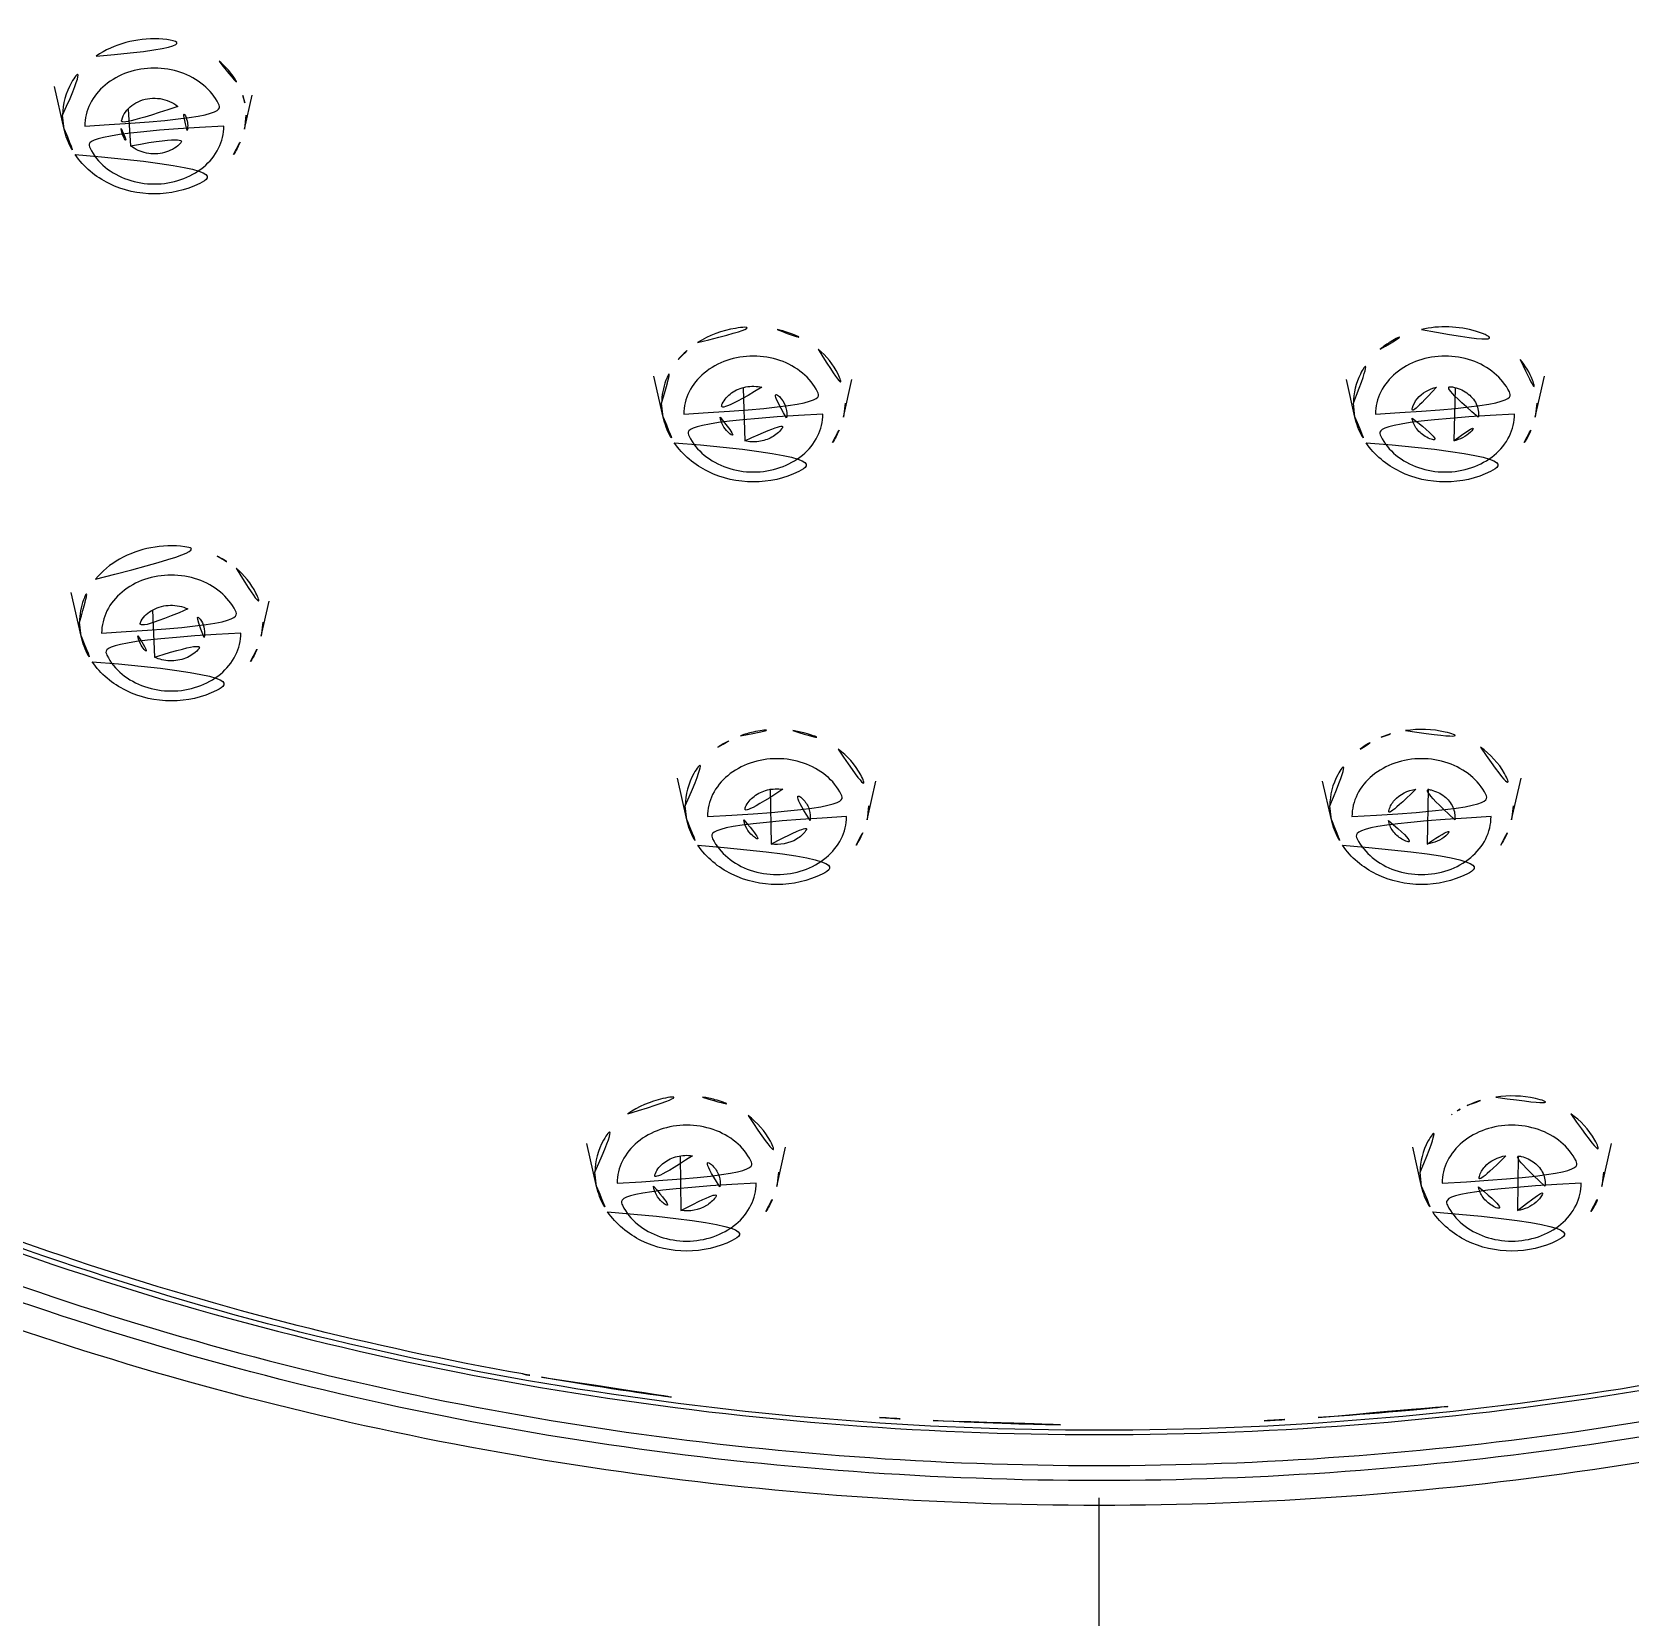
# Model space of a CAD drawing. Extents: x 16296660632 to 16296678915, y -37409619871 to -37409615350.
# Drawn here: x 16296676230.99 to 16296676252.51, y -37409617221.83 to -37409617200.48 of the extents above; entities that cross this region are included whole.
import ezdxf

# ---------------------------------------------------------------- set-up
doc = ezdxf.new("R2010")
doc.units = 0
doc.header["$LTSCALE"] = 10
doc.header["$MEASUREMENT"] = 0
doc.layers.get('0').update_dxf_attribs({"linetype": 'CONTINUOUS'})

msp = doc.modelspace()

# ---------------------------------------------------------------- linework, layer by layer
at = {"ltscale": 0.5}
for p, q in [((16296676231.421579, -37409617201.792252), (16296676231.291771, -37409617201.216583)), ((16296676233.84918, -37409617201.792252), (16296676233.952721, -37409617201.333092)), ((16296676232.282631, -37409617201.526787), (16296676232.317101, -37409617202.013329)), ((16296676231.421579, -37409617201.792252), (16296676231.400379, -37409617201.602547)), ((16296676233.87039, -37409617201.602547), (16296676233.84918, -37409617201.792252)), ((16296676239.490761, -37409617205.670723), (16296676239.366119, -37409617205.117989)), ((16296676241.91836, -37409617205.670723), (16296676242.033331, -37409617205.160873)), ((16296676248.80825, -37409617205.670723), (16296676248.69318, -37409617205.160454)), ((16296676251.235849, -37409617205.670723), (16296676251.360451, -37409617205.118179)), ((16296676240.569099, -37409617205.277138), (16296676240.58798, -37409617205.9888)), ((16296676250.15724, -37409617205.277191), (16296676250.138399, -37409617205.988853)), ((16296676239.490761, -37409617205.670723), (16296676239.469561, -37409617205.48101)), ((16296676241.939569, -37409617205.48101), (16296676241.91836, -37409617205.670723)), ((16296676248.80825, -37409617205.670723), (16296676248.787041, -37409617205.48101)), ((16296676251.25705, -37409617205.48101), (16296676251.235849, -37409617205.670723)), ((16296676231.6495, -37409617208.619873), (16296676231.516371, -37409617208.029472)), ((16296676234.077101, -37409617208.619873), (16296676234.18413, -37409617208.145271)), ((16296676231.6495, -37409617208.619873), (16296676231.6283, -37409617208.430168)), ((16296676232.61183, -37409617208.26944), (16296676232.638201, -37409617208.900513)), ((16296676234.09831, -37409617208.430168), (16296676234.077101, -37409617208.619873)), ((16296676239.8083, -37409617211.092056), (16296676239.6814, -37409617210.529343)), ((16296676242.235901, -37409617211.092056), (16296676242.35371, -37409617210.569611)), ((16296676248.490709, -37409617211.092056), (16296676248.372881, -37409617210.56955)), ((16296676250.91831, -37409617211.092056), (16296676251.045219, -37409617210.529266)), ((16296676240.932961, -37409617210.674751), (16296676240.94384, -37409617211.417229)), ((16296676249.793421, -37409617210.672073), (16296676249.782539, -37409617211.417259)), ((16296676239.8083, -37409617211.092056), (16296676239.78709, -37409617210.902359)), ((16296676242.257099, -37409617210.902359), (16296676242.235901, -37409617211.092056)), ((16296676248.490709, -37409617211.092056), (16296676248.4695, -37409617210.902359)), ((16296676250.93951, -37409617210.902359), (16296676250.91831, -37409617211.092056)), ((16296676238.59276, -37409617216.027573), (16296676238.46232, -37409617215.44912)), ((16296676241.020361, -37409617216.027573), (16296676241.139151, -37409617215.500793)), ((16296676249.70624, -37409617216.027573), (16296676249.58749, -37409617215.500931)), ((16296676252.133841, -37409617216.027573), (16296676252.264561, -37409617215.447899)), ((16296676239.71979, -37409617215.616783), (16296676239.72831, -37409617216.352737)), ((16296676251.00655, -37409617215.616768), (16296676250.99807, -37409617216.352768)), ((16296676238.59276, -37409617216.027573), (16296676238.57156, -37409617215.837868)), ((16296676241.041559, -37409617215.837868), (16296676241.020361, -37409617216.027573)), ((16296676249.70624, -37409617216.027573), (16296676249.68504, -37409617215.837868)), ((16296676252.15505, -37409617215.837868), (16296676252.133841, -37409617216.027573)), ((16296676245.3633, -37409617222.062492), (16296676245.3633, -37409617220.220657))]:
    msp.add_line(p, q, dxfattribs=at)
for centre, radius, start, end in [((16296676250.808661, -37409617216.02739), 1.191876, 125.3060857, 126.8622041), ((16296676250.836281, -37409617216.067451), 1.240529, 119.4143309, 125.277742), ((16296676250.87195, -37409617216.131149), 1.313529, 112.0581414, 119.4052348), ((16296676245.253201, -37409617175.622322), 43.608783, 259.8896673, 260.2301338), ((16296676245.341539, -37409617175.046761), 44.190985, 260.2438593, 266.1892182), ((16296676245.3993, -37409617175.164932), 44.072143, 273.7905219, 279.721716), ((16296676245.356359, -37409617174.855499), 44.382809, 266.1864922, 267.1233402), ((16296676245.36339, -37409617174.688637), 44.549814, 267.1249774, 272.8570789), ((16296676245.370319, -37409617174.85405), 44.38426, 272.8588252, 273.8012371)]:
    msp.add_arc(centre, radius, start, end, dxfattribs=at)
for points, knots in [([(16296676207.913321, -37409617188.223221), (16296676207.91573, -37409617190.263733), (16296676208.412371, -37409617194.393333), (16296676210.591999, -37409617200.304512), (16296676214.109831, -37409617205.732529), (16296676218.81838, -37409617210.468391), (16296676224.52981, -37409617214.340759), (16296676231.024981, -37409617217.210136), (16296676238.05582, -37409617218.974319), (16296676242.92119, -37409617219.370262), (16296676245.3633, -37409617219.370262)], [0, 0, 0, 0, 0.113581492, 0.229014751, 0.347806277, 0.470835636, 0.598292405, 0.729707204, 0.864063889, 1, 1, 1, 1]), ([(16296676282.66268, -37409617188.388931), (16296676282.64856, -37409617190.421059), (16296676282.132299, -37409617194.53035), (16296676279.93755, -37409617200.405708), (16296676276.42005, -37409617205.795158), (16296676271.72756, -37409617210.492897), (16296676266.04664, -37409617214.331017), (16296676259.594601, -37409617217.173477), (16296676252.613541, -37409617218.920197), (16296676245.363291, -37409617219.509422), (16296676238.113029, -37409617218.920197), (16296676231.131981, -37409617217.17347), (16296676224.679939, -37409617214.331009), (16296676218.999029, -37409617210.492889), (16296676214.306549, -37409617205.795151), (16296676210.789061, -37409617200.405701), (16296676208.594299, -37409617194.53035), (16296676208.078051, -37409617190.421059), (16296676208.063931, -37409617188.388931)], [0, 0, 0, 0, 0.056902678, 0.114722, 0.174187281, 0.23572481, 0.299427372, 0.365065973, 0.432148662, 0.500000175, 0.567851674, 0.634934326, 0.70057287, 0.764275364, 0.825812828, 0.885278051, 0.943097335, 1, 1, 1, 1]), ([(16296676237.59791, -37409617218.553917), (16296676235.559311, -37409617218.190407), (16296676231.564819, -37409617217.18116), (16296676225.928181, -37409617214.83226), (16296676220.84157, -37409617211.721863), (16296676216.45277, -37409617207.935333), (16296676212.88986, -37409617203.577103), (16296676210.260599, -37409617198.768494), (16296676208.6474, -37409617193.650589), (16296676208.28414, -37409617190.119308), (16296676208.28414, -37409617188.369621)], [0, 0, 0, 0, 0.136191565, 0.269852296, 0.400171052, 0.526672075, 0.649292752, 0.768430235, 0.884925007, 1, 1, 1, 1]), ([(16296676245.3633, -37409617219.370262), (16296676247.80542, -37409617219.370262), (16296676252.67078, -37409617218.974319), (16296676259.70162, -37409617217.210136), (16296676266.196791, -37409617214.340759), (16296676271.90823, -37409617210.468391), (16296676276.616779, -37409617205.732529), (16296676280.134609, -37409617200.304512), (16296676282.31424, -37409617194.393333), (16296676282.810869, -37409617190.263733), (16296676282.81329, -37409617188.223221)], [0, 0, 0, 0, 0.135936106, 0.27029279, 0.40170759, 0.529164362, 0.652193723, 0.770985253, 0.886418511, 1, 1, 1, 1]), ([(16296676231.8519, -37409617200.80777), (16296676232.09284, -37409617200.643143), (16296676232.69589, -37409617200.484093), (16296676233.286751, -37409617200.690788), (16296676233.508659, -37409617200.875526)], [0, 0, 0, 0, 0.502637254, 1, 1, 1, 1]), ([(16296676231.400379, -37409617201.602547), (16296676231.400379, -37409617201.450768), (16296676231.489321, -37409617201.132339), (16296676231.71793, -37409617200.899307), (16296676231.8519, -37409617200.80777)], [0, 0, 0, 0, 0.483309368, 1, 1, 1, 1]), ([(16296676233.508659, -37409617200.875526), (16296676233.58285, -37409617200.937286), (16296676233.713579, -37409617201.07708), (16296676233.800051, -37409617201.24855), (16296676233.8283, -37409617201.336441)], [0, 0, 0, 0, 0.511138501, 1, 1, 1, 1]), ([(16296676231.698139, -37409617201.748497), (16296676231.698139, -37409617201.646141), (16296676231.750681, -37409617201.432877), (16296676231.965219, -37409617201.174759), (16296676232.27533, -37409617201.006706), (16296676232.635349, -37409617200.948593), (16296676232.99538, -37409617201.006699), (16296676233.30551, -37409617201.174728), (16296676233.520069, -37409617201.432861), (16296676233.57262, -37409617201.646141), (16296676233.57262, -37409617201.748497)], [0, 0, 0, 0, 0.114312006, 0.235129985, 0.364650407, 0.499988885, 0.63532732, 0.764854047, 0.885682873, 1, 1, 1, 1]), ([(16296676232.953581, -37409617201.483589), (16296676232.886419, -37409617201.42794), (16296676232.713131, -37409617201.356613), (16296676232.444, -37409617201.384293), (16296676232.259899, -37409617201.516434), (16296676232.18956, -37409617201.664391), (16296676232.18313, -37409617201.743294), (16296676232.187099, -37409617201.781113)], [0, 0, 0, 0, 0.258106843, 0.524304235, 0.771849406, 0.887485245, 1, 1, 1, 1]), ([(16296676233.07935, -37409617201.809334), (16296676233.090759, -37409617201.751717), (16296676233.07906, -37409617201.623749), (16296676233.00131, -37409617201.523331), (16296676232.953581, -37409617201.483589)], [0, 0, 0, 0, 0.485982064, 1, 1, 1, 1]), ([(16296676233.57262, -37409617201.748497), (16296676233.57262, -37409617201.850853), (16296676233.520081, -37409617202.06411), (16296676233.30554, -37409617202.322243), (16296676232.99543, -37409617202.490273), (16296676232.63541, -37409617202.548409), (16296676232.275379, -37409617202.490288), (16296676231.96525, -37409617202.322258), (16296676231.75069, -37409617202.064133), (16296676231.698139, -37409617201.850853), (16296676231.698139, -37409617201.748497)], [0, 0, 0, 0, 0.114312006, 0.235129985, 0.364650407, 0.499988885, 0.63532732, 0.764854047, 0.885682873, 1, 1, 1, 1]), ([(16296676231.421579, -37409617201.792252), (16296676231.44207, -37409617201.883118), (16296676231.487801, -37409617202.00148), (16296676231.55299, -37409617202.107758), (16296676231.570629, -37409617202.133827)], [0, 0, 0, 0, 0.747376417, 1, 1, 1, 1]), ([(16296676232.187099, -37409617201.781113), (16296676232.19169, -37409617201.824867), (16296676232.220881, -37409617201.913528), (16296676232.281521, -37409617201.983551), (16296676232.317101, -37409617202.013329)], [0, 0, 0, 0, 0.486795696, 1, 1, 1, 1]), ([(16296676232.317101, -37409617202.013329), (16296676232.37719, -37409617202.063377), (16296676232.52969, -37409617202.131607), (16296676232.773491, -37409617202.123703), (16296676232.984909, -37409617202.014557), (16296676233.065701, -37409617201.878242), (16296676233.07935, -37409617201.809334)], [0, 0, 0, 0, 0.254753474, 0.519235148, 0.771138326, 1, 1, 1, 1]), ([(16296676233.701851, -37409617202.131271), (16296676233.71928, -37409617202.105362), (16296676233.783661, -37409617201.999786), (16296676233.828859, -37409617201.882378), (16296676233.84918, -37409617201.792252)], [0, 0, 0, 0, 0.252596276, 1, 1, 1, 1]), ([(16296676231.570629, -37409617202.133827), (16296676231.68272, -37409617202.299423), (16296676232.014601, -37409617202.573631), (16296676232.637119, -37409617202.708344), (16296676233.259251, -37409617202.572166), (16296676233.5903, -37409617202.297119), (16296676233.701851, -37409617202.131271)], [0, 0, 0, 0, 0.244705046, 0.500077808, 0.755397943, 1, 1, 1, 1]), ([(16296676239.95274, -37409617204.665321), (16296676240.10611, -37409617204.567337), (16296676240.4631, -37409617204.436348), (16296676240.84174, -37409617204.447182), (16296676241.0242, -37409617204.487877)], [0, 0, 0, 0, 0.493281198, 1, 1, 1, 1]), ([(16296676241.0242, -37409617204.487877), (16296676241.075871, -37409617204.499413), (16296676241.274031, -37409617204.555191), (16296676241.460369, -37409617204.656174), (16296676241.577841, -37409617204.75399)], [0, 0, 0, 0, 0.257222394, 1, 1, 1, 1]), ([(16296676249.148769, -37409617204.75399), (16296676249.187281, -37409617204.721916), (16296676249.353939, -37409617204.600502), (16296676249.5504, -37409617204.521797), (16296676249.7024, -37409617204.487877)], [0, 0, 0, 0, 0.243456112, 1, 1, 1, 1]), ([(16296676249.7024, -37409617204.487877), (16296676249.943979, -37409617204.433998), (16296676250.44688, -37409617204.447762), (16296676250.88365, -37409617204.712929), (16296676251.033701, -37409617204.891281)], [0, 0, 0, 0, 0.515015975, 1, 1, 1, 1]), ([(16296676239.6929, -37409617204.891281), (16296676239.71106, -37409617204.869713), (16296676239.788651, -37409617204.784698), (16296676239.87956, -37409617204.712067), (16296676239.95274, -37409617204.665321)], [0, 0, 0, 0, 0.245118793, 1, 1, 1, 1]), ([(16296676241.577841, -37409617204.75399), (16296676241.687389, -37409617204.845222), (16296676241.870649, -37409617205.065422), (16296676241.939569, -37409617205.346153), (16296676241.939569, -37409617205.48101)], [0, 0, 0, 0, 0.513887598, 1, 1, 1, 1]), ([(16296676239.469561, -37409617205.48101), (16296676239.469561, -37409617205.376213), (16296676239.50997, -37409617205.161018), (16296676239.622931, -37409617204.974457), (16296676239.6929, -37409617204.891281)], [0, 0, 0, 0, 0.49089054, 1, 1, 1, 1]), ([(16296676239.767321, -37409617205.626953), (16296676239.767321, -37409617205.524597), (16296676239.81986, -37409617205.311348), (16296676240.034401, -37409617205.053223), (16296676240.344509, -37409617204.885178), (16296676240.704531, -37409617204.827042), (16296676241.06456, -37409617204.885162), (16296676241.374689, -37409617205.053192), (16296676241.589251, -37409617205.311333), (16296676241.6418, -37409617205.524597), (16296676241.6418, -37409617205.626953)], [0, 0, 0, 0, 0.114311621, 0.235128823, 0.364648678, 0.499987779, 0.635329, 0.76485469, 0.885684356, 1, 1, 1, 1]), ([(16296676248.787041, -37409617205.48101), (16296676248.787041, -37409617205.346153), (16296676248.855961, -37409617205.065422), (16296676249.039221, -37409617204.845222), (16296676249.148769, -37409617204.75399)], [0, 0, 0, 0, 0.486112393, 1, 1, 1, 1]), ([(16296676249.08481, -37409617205.626953), (16296676249.08481, -37409617205.524597), (16296676249.13735, -37409617205.31134), (16296676249.351891, -37409617205.053223), (16296676249.661989, -37409617204.885178), (16296676250.022011, -37409617204.827042), (16296676250.38204, -37409617204.885162), (16296676250.692169, -37409617205.053192), (16296676250.90674, -37409617205.311333), (16296676250.95929, -37409617205.524597), (16296676250.95929, -37409617205.626953)], [0, 0, 0, 0, 0.114312006, 0.235129985, 0.364650407, 0.499988885, 0.63532732, 0.764854047, 0.885682873, 1, 1, 1, 1]), ([(16296676251.033701, -37409617204.891281), (16296676251.10368, -37409617204.974457), (16296676251.21664, -37409617205.161018), (16296676251.25705, -37409617205.376213), (16296676251.25705, -37409617205.48101)], [0, 0, 0, 0, 0.50910945, 1, 1, 1, 1]), ([(16296676240.82103, -37409617205.265091), (16296676240.750521, -37409617205.249512), (16296676240.603951, -37409617205.246887), (16296676240.407101, -37409617205.326729), (16296676240.271231, -37409617205.477577), (16296676240.24934, -37409617205.608948), (16296676240.257389, -37409617205.668739)], [0, 0, 0, 0, 0.270608956, 0.532534261, 0.773903549, 1, 1, 1, 1]), ([(16296676241.150209, -37409617205.678673), (16296676241.15761, -37409617205.634331), (16296676241.15259, -37409617205.539551), (16296676241.061081, -37409617205.36557), (16296676240.919121, -37409617205.286972), (16296676240.82103, -37409617205.265091)], [0, 0, 0, 0, 0.234259099, 0.476285937, 1, 1, 1, 1]), ([(16296676249.905581, -37409617205.265091), (16296676249.80728, -37409617205.287216), (16296676249.664869, -37409617205.365936), (16296676249.573629, -37409617205.540718), (16296676249.569019, -37409617205.635788), (16296676249.57666, -37409617205.680206)], [0, 0, 0, 0, 0.523684223, 0.765686385, 1, 1, 1, 1]), ([(16296676250.469179, -37409617205.668999), (16296676250.47728, -37409617205.6092), (16296676250.45549, -37409617205.477783), (16296676250.319651, -37409617205.32679), (16296676250.122749, -37409617205.246979), (16296676249.97608, -37409617205.249367), (16296676249.905581, -37409617205.265091)], [0, 0, 0, 0, 0.226086118, 0.467440716, 0.729367871, 1, 1, 1, 1]), ([(16296676241.6418, -37409617205.626953), (16296676241.6418, -37409617205.729309), (16296676241.58926, -37409617205.942574), (16296676241.37471, -37409617206.200699), (16296676241.06461, -37409617206.368736), (16296676240.704611, -37409617206.426857), (16296676240.344589, -37409617206.368759), (16296676240.034451, -37409617206.200737), (16296676239.81987, -37409617205.942596), (16296676239.767321, -37409617205.729317), (16296676239.767321, -37409617205.626953)], [0, 0, 0, 0, 0.114311701, 0.235134772, 0.364657407, 0.499981712, 0.635314509, 0.764844915, 0.885679469, 1, 1, 1, 1]), ([(16296676250.95929, -37409617205.626953), (16296676250.95929, -37409617205.729309), (16296676250.90675, -37409617205.942574), (16296676250.69219, -37409617206.200699), (16296676250.38209, -37409617206.368736), (16296676250.022091, -37409617206.426857), (16296676249.662081, -37409617206.368759), (16296676249.35194, -37409617206.200737), (16296676249.13736, -37409617205.942596), (16296676249.08481, -37409617205.729317), (16296676249.08481, -37409617205.626953)], [0, 0, 0, 0, 0.114311701, 0.235134772, 0.364657407, 0.499981712, 0.635314509, 0.764844915, 0.885679469, 1, 1, 1, 1]), ([(16296676239.490761, -37409617205.670723), (16296676239.51125, -37409617205.761574), (16296676239.55698, -37409617205.879936), (16296676239.622169, -37409617205.986214), (16296676239.639811, -37409617206.012291)], [0, 0, 0, 0, 0.747376417, 1, 1, 1, 1]), ([(16296676240.257389, -37409617205.668739), (16296676240.267559, -37409617205.744217), (16296676240.352421, -37409617205.897034), (16296676240.505529, -37409617205.970207), (16296676240.58798, -37409617205.9888)], [0, 0, 0, 0, 0.47401323, 1, 1, 1, 1]), ([(16296676240.58798, -37409617205.9888), (16296676240.649521, -37409617206.002533), (16296676240.777241, -37409617206.007858), (16296676240.955, -37409617205.951347), (16296676241.09292, -37409617205.83828), (16296676241.14134, -37409617205.731789), (16296676241.150209, -37409617205.678673)], [0, 0, 0, 0, 0.266542674, 0.527586878, 0.77234545, 1, 1, 1, 1]), ([(16296676241.77103, -37409617206.009743), (16296676241.78846, -37409617205.983833), (16296676241.852831, -37409617205.87825), (16296676241.898041, -37409617205.760834), (16296676241.91836, -37409617205.670723)], [0, 0, 0, 0, 0.252596276, 1, 1, 1, 1]), ([(16296676248.80825, -37409617205.670723), (16296676248.828739, -37409617205.761574), (16296676248.87447, -37409617205.879936), (16296676248.93965, -37409617205.986214), (16296676248.9573, -37409617206.012291)], [0, 0, 0, 0, 0.747376417, 1, 1, 1, 1]), ([(16296676249.57666, -37409617205.680206), (16296676249.58577, -37409617205.733162), (16296676249.634729, -37409617205.839172), (16296676249.81946, -37409617205.991257), (16296676250.01878, -37409617206.015251), (16296676250.138399, -37409617205.988853)], [0, 0, 0, 0, 0.229610416, 0.476464087, 1, 1, 1, 1]), ([(16296676250.138399, -37409617205.988853), (16296676250.22089, -37409617205.970467), (16296676250.373949, -37409617205.897102), (16296676250.45896, -37409617205.744476), (16296676250.469179, -37409617205.668999)], [0, 0, 0, 0, 0.525994469, 1, 1, 1, 1]), ([(16296676251.08852, -37409617206.009743), (16296676251.105949, -37409617205.983833), (16296676251.170321, -37409617205.87825), (16296676251.215521, -37409617205.760834), (16296676251.235849, -37409617205.670723)], [0, 0, 0, 0, 0.252596276, 1, 1, 1, 1]), ([(16296676239.639811, -37409617206.012291), (16296676239.7519, -37409617206.177879), (16296676240.083771, -37409617206.452103), (16296676240.706301, -37409617206.586807), (16296676241.32843, -37409617206.45063), (16296676241.659479, -37409617206.175583), (16296676241.77103, -37409617206.009743)], [0, 0, 0, 0, 0.244705046, 0.500077808, 0.755397943, 1, 1, 1, 1]), ([(16296676248.9573, -37409617206.012291), (16296676249.069389, -37409617206.177879), (16296676249.40126, -37409617206.452103), (16296676250.023781, -37409617206.586807), (16296676250.64591, -37409617206.45063), (16296676250.976959, -37409617206.175583), (16296676251.08852, -37409617206.009743)], [0, 0, 0, 0, 0.244705046, 0.500077808, 0.755397943, 1, 1, 1, 1]), ([(16296676231.84289, -37409617207.850983), (16296676231.93214, -37409617207.742043), (16296676232.163271, -37409617207.554077), (16296676232.587959, -37409617207.403923), (16296676233.04735, -37409617207.389481), (16296676233.34516, -37409617207.474564), (16296676233.48081, -37409617207.539757)], [0, 0, 0, 0, 0.237248124, 0.488702199, 0.74646771, 1, 1, 1, 1]), ([(16296676233.48081, -37409617207.539757), (16296676233.503981, -37409617207.550903), (16296676233.593969, -37409617207.597473), (16296676233.67848, -37409617207.654793), (16296676233.73658, -37409617207.703148)], [0, 0, 0, 0, 0.253813724, 1, 1, 1, 1]), ([(16296676231.92606, -37409617208.576111), (16296676231.92606, -37409617208.473763), (16296676231.9786, -37409617208.260513), (16296676232.19313, -37409617208.002388), (16296676232.503229, -37409617207.834343), (16296676232.863251, -37409617207.776199), (16296676233.223289, -37409617207.834312), (16296676233.53344, -37409617208.002357), (16296676233.747999, -37409617208.26049), (16296676233.800541, -37409617208.473763), (16296676233.800541, -37409617208.576111)], [0, 0, 0, 0, 0.114310105, 0.235124067, 0.364641692, 0.499979657, 0.635320228, 0.764859836, 0.885692229, 1, 1, 1, 1]), ([(16296676233.73658, -37409617207.703148), (16296676233.846161, -37409617207.794342), (16296676234.029369, -37409617208.014603), (16296676234.09831, -37409617208.295311), (16296676234.09831, -37409617208.430168)], [0, 0, 0, 0, 0.513876692, 1, 1, 1, 1]), ([(16296676231.6283, -37409617208.430168), (16296676231.6283, -37409617208.327507), (16296676231.667, -37409617208.11692), (16296676231.775511, -37409617207.933243), (16296676231.84289, -37409617207.850983)], [0, 0, 0, 0, 0.491215293, 1, 1, 1, 1]), ([(16296676233.088301, -37409617208.251671), (16296676233.01573, -37409617208.21698), (16296676232.85187, -37409617208.183243), (16296676232.616871, -37409617208.241096), (16296676232.441641, -37409617208.395103), (16296676232.40756, -37409617208.545174), (16296676232.41552, -37409617208.612747)], [0, 0, 0, 0, 0.265978702, 0.530781081, 0.775011868, 1, 1, 1, 1]), ([(16296676233.307819, -37409617208.634323), (16296676233.31477, -37409617208.597549), (16296676233.315201, -37409617208.520027), (16296676233.259899, -37409617208.370468), (16296676233.161501, -37409617208.286858), (16296676233.088301, -37409617208.251671)], [0, 0, 0, 0, 0.238743225, 0.481818489, 1, 1, 1, 1]), ([(16296676231.6495, -37409617208.619873), (16296676231.669991, -37409617208.710732), (16296676231.715719, -37409617208.829086), (16296676231.78091, -37409617208.935371), (16296676231.798559, -37409617208.961441)], [0, 0, 0, 0, 0.747376417, 1, 1, 1, 1]), ([(16296676233.800541, -37409617208.576111), (16296676233.800541, -37409617208.678459), (16296676233.747999, -37409617208.891724), (16296676233.53348, -37409617209.149841), (16296676233.223379, -37409617209.317886), (16296676232.863359, -37409617209.376022), (16296676232.503321, -37409617209.317917), (16296676232.193171, -37409617209.149872), (16296676231.9786, -37409617208.891731), (16296676231.92606, -37409617208.678459), (16296676231.92606, -37409617208.576111)], [0, 0, 0, 0, 0.114310105, 0.235124067, 0.364641692, 0.499979657, 0.635320228, 0.764859836, 0.885692229, 1, 1, 1, 1]), ([(16296676232.41552, -37409617208.612747), (16296676232.422541, -37409617208.672409), (16296676232.47534, -37409617208.793953), (16296676232.579531, -37409617208.872131), (16296676232.638201, -37409617208.900513)], [0, 0, 0, 0, 0.479647893, 1, 1, 1, 1]), ([(16296676232.638201, -37409617208.900513), (16296676232.70232, -37409617208.931343), (16296676232.84593, -37409617208.964882), (16296676233.05831, -37409617208.929359), (16296676233.232321, -37409617208.816223), (16296676233.29631, -37409617208.695137), (16296676233.307819, -37409617208.634323)], [0, 0, 0, 0, 0.261628037, 0.524602223, 0.772398802, 1, 1, 1, 1]), ([(16296676233.929779, -37409617208.958893), (16296676233.947201, -37409617208.932983), (16296676234.01158, -37409617208.827408), (16296676234.05678, -37409617208.709991), (16296676234.077101, -37409617208.619873)], [0, 0, 0, 0, 0.252596276, 1, 1, 1, 1]), ([(16296676231.798559, -37409617208.961441), (16296676231.910641, -37409617209.127037), (16296676232.242519, -37409617209.401253), (16296676232.86504, -37409617209.535957), (16296676233.487169, -37409617209.399788), (16296676233.81822, -37409617209.124741), (16296676233.929779, -37409617208.958893)], [0, 0, 0, 0, 0.244705046, 0.500077808, 0.755397943, 1, 1, 1, 1]), ([(16296676240.53294, -37409617209.95829), (16296676240.58828, -37409617209.938408), (16296676240.816231, -37409617209.872559), (16296676241.06028, -37409617209.863953), (16296676241.236561, -37409617209.889816)], [0, 0, 0, 0, 0.248162564, 1, 1, 1, 1]), ([(16296676241.236561, -37409617209.889816), (16296676241.29281, -37409617209.898079), (16296676241.50968, -37409617209.942886), (16296676241.716841, -37409617210.039581), (16296676241.84848, -37409617210.13829)], [0, 0, 0, 0, 0.25680866, 1, 1, 1, 1]), ([(16296676249.490049, -37409617209.889816), (16296676249.66633, -37409617209.863953), (16296676250.025009, -37409617209.875893), (16296676250.35714, -37409617210.016098), (16296676250.49835, -37409617210.114754)], [0, 0, 0, 0, 0.508430719, 1, 1, 1, 1]), ([(16296676240.228251, -37409617210.114754), (16296676240.251329, -37409617210.098633), (16296676240.347349, -37409617210.036453), (16296676240.451799, -37409617209.987427), (16296676240.53294, -37409617209.95829)], [0, 0, 0, 0, 0.246113272, 1, 1, 1, 1]), ([(16296676241.84848, -37409617210.13829), (16296676241.9709, -37409617210.230087), (16296676242.177891, -37409617210.457703), (16296676242.257099, -37409617210.758476), (16296676242.257099, -37409617210.902359)], [0, 0, 0, 0, 0.515382057, 1, 1, 1, 1]), ([(16296676248.87813, -37409617210.13829), (16296676248.899599, -37409617210.122177), (16296676248.98912, -37409617210.059708), (16296676249.08688, -37409617210.009193), (16296676249.16312, -37409617209.978256)], [0, 0, 0, 0, 0.245998135, 1, 1, 1, 1]), ([(16296676250.49835, -37409617210.114754), (16296676250.62956, -37409617210.206413), (16296676250.85294, -37409617210.438248), (16296676250.93951, -37409617210.752457), (16296676250.93951, -37409617210.902359)], [0, 0, 0, 0, 0.516378389, 1, 1, 1, 1]), ([(16296676239.78709, -37409617210.902359), (16296676239.78709, -37409617210.752457), (16296676239.873659, -37409617210.438248), (16296676240.09704, -37409617210.206413), (16296676240.228251, -37409617210.114754)], [0, 0, 0, 0, 0.483621602, 1, 1, 1, 1]), ([(16296676240.08486, -37409617211.048309), (16296676240.08486, -37409617210.945961), (16296676240.1374, -37409617210.732697), (16296676240.351931, -37409617210.474579), (16296676240.662029, -37409617210.306534), (16296676241.022039, -37409617210.248398), (16296676241.38209, -37409617210.306503), (16296676241.69223, -37409617210.474548), (16296676241.906799, -37409617210.732689), (16296676241.959339, -37409617210.945961), (16296676241.959339, -37409617211.048309)], [0, 0, 0, 0, 0.114310105, 0.235124067, 0.364641692, 0.499979657, 0.635320228, 0.764859836, 0.885692229, 1, 1, 1, 1]), ([(16296676248.4695, -37409617210.902359), (16296676248.4695, -37409617210.758476), (16296676248.548719, -37409617210.457703), (16296676248.755711, -37409617210.230087), (16296676248.87813, -37409617210.13829)], [0, 0, 0, 0, 0.484617934, 1, 1, 1, 1]), ([(16296676248.767269, -37409617211.048309), (16296676248.767269, -37409617210.945953), (16296676248.819811, -37409617210.732697), (16296676249.034349, -37409617210.474571), (16296676249.34446, -37409617210.306534), (16296676249.704479, -37409617210.248398), (16296676250.064501, -37409617210.306511), (16296676250.37464, -37409617210.474541), (16296676250.589199, -37409617210.732674), (16296676250.64175, -37409617210.945953), (16296676250.64175, -37409617211.048309)], [0, 0, 0, 0, 0.114312006, 0.235129985, 0.364650407, 0.499988885, 0.63532732, 0.764854047, 0.885682873, 1, 1, 1, 1]), ([(16296676241.100241, -37409617210.679367), (16296676241.032021, -37409617210.669487), (16296676240.893089, -37409617210.675537), (16296676240.710039, -37409617210.760201), (16296676240.58646, -37409617210.9077), (16296676240.56732, -37409617211.03231), (16296676240.57485, -37409617211.089401)], [0, 0, 0, 0, 0.271449481, 0.532368757, 0.773212174, 1, 1, 1, 1]), ([(16296676241.468, -37409617211.098587), (16296676241.475611, -37409617211.051666), (16296676241.468451, -37409617210.950867), (16296676241.363359, -37409617210.769676), (16296676241.20623, -37409617210.694931), (16296676241.100241, -37409617210.679367)], [0, 0, 0, 0, 0.2329796, 0.474927776, 1, 1, 1, 1]), ([(16296676249.626369, -37409617210.679367), (16296676249.5203, -37409617210.69516), (16296676249.36294, -37409617210.769814), (16296676249.257959, -37409617210.951408), (16296676249.25099, -37409617211.052338), (16296676249.25872, -37409617211.099297)], [0, 0, 0, 0, 0.52505119, 0.766986572, 1, 1, 1, 1]), ([(16296676250.15159, -37409617211.090584), (16296676250.159361, -37409617211.03344), (16296676250.140619, -37409617210.908562), (16296676250.017139, -37409617210.760536), (16296676249.833879, -37409617210.675659), (16296676249.694679, -37409617210.669342), (16296676249.626369, -37409617210.679367)], [0, 0, 0, 0, 0.226778247, 0.467574526, 0.728496976, 1, 1, 1, 1]), ([(16296676239.8083, -37409617211.092056), (16296676239.828791, -37409617211.18293), (16296676239.874519, -37409617211.301292), (16296676239.939699, -37409617211.40757), (16296676239.95735, -37409617211.43364)], [0, 0, 0, 0, 0.747376417, 1, 1, 1, 1]), ([(16296676241.959339, -37409617211.048309), (16296676241.959339, -37409617211.150658), (16296676241.906799, -37409617211.363907), (16296676241.69227, -37409617211.622032), (16296676241.38217, -37409617211.790077), (16296676241.02215, -37409617211.848221), (16296676240.662109, -37409617211.790108), (16296676240.351971, -37409617211.622063), (16296676240.1374, -37409617211.36393), (16296676240.08486, -37409617211.150658), (16296676240.08486, -37409617211.048309)], [0, 0, 0, 0, 0.114310105, 0.235124067, 0.364641692, 0.499979657, 0.635320228, 0.764859836, 0.885692229, 1, 1, 1, 1]), ([(16296676240.57485, -37409617211.089401), (16296676240.585569, -37409617211.170601), (16296676240.68261, -37409617211.334717), (16296676240.85339, -37409617211.403748), (16296676240.94384, -37409617211.417229)], [0, 0, 0, 0, 0.47245232, 1, 1, 1, 1]), ([(16296676240.94384, -37409617211.417229), (16296676241.059259, -37409617211.434196), (16296676241.24589, -37409617211.40139), (16296676241.41572, -37409617211.250381), (16296676241.45981, -37409617211.149071), (16296676241.468, -37409617211.098587)], [0, 0, 0, 0, 0.52422291, 0.77018349, 1, 1, 1, 1]), ([(16296676242.08857, -37409617211.431084), (16296676242.106001, -37409617211.405167), (16296676242.17037, -37409617211.299606), (16296676242.21558, -37409617211.18219), (16296676242.235901, -37409617211.092056)], [0, 0, 0, 0, 0.252596276, 1, 1, 1, 1]), ([(16296676248.490709, -37409617211.092056), (16296676248.5112, -37409617211.18293), (16296676248.556931, -37409617211.301292), (16296676248.62211, -37409617211.40757), (16296676248.639759, -37409617211.43364)], [0, 0, 0, 0, 0.747376417, 1, 1, 1, 1]), ([(16296676250.64175, -37409617211.048309), (16296676250.64175, -37409617211.150658), (16296676250.589211, -37409617211.363907), (16296676250.37468, -37409617211.622032), (16296676250.064581, -37409617211.790077), (16296676249.704559, -37409617211.848221), (16296676249.344521, -37409617211.790108), (16296676249.03438, -37409617211.622063), (16296676248.819811, -37409617211.36393), (16296676248.767269, -37409617211.150658), (16296676248.767269, -37409617211.048309)], [0, 0, 0, 0, 0.114310105, 0.235124067, 0.364641692, 0.499979657, 0.635320228, 0.764859836, 0.885692229, 1, 1, 1, 1]), ([(16296676249.25872, -37409617211.099297), (16296676249.267019, -37409617211.149689), (16296676249.31122, -37409617211.250763), (16296676249.480949, -37409617211.401451), (16296676249.66724, -37409617211.433922), (16296676249.782539, -37409617211.417259)], [0, 0, 0, 0, 0.229819509, 0.475788674, 1, 1, 1, 1]), ([(16296676249.782539, -37409617211.417259), (16296676249.87286, -37409617211.404022), (16296676250.043289, -37409617211.334999), (16296676250.140591, -37409617211.171608), (16296676250.15159, -37409617211.090584)], [0, 0, 0, 0, 0.527494473, 1, 1, 1, 1]), ([(16296676250.770981, -37409617211.431084), (16296676250.78841, -37409617211.405167), (16296676250.852779, -37409617211.299606), (16296676250.897989, -37409617211.18219), (16296676250.91831, -37409617211.092056)], [0, 0, 0, 0, 0.252596276, 1, 1, 1, 1]), ([(16296676239.95735, -37409617211.43364), (16296676240.069441, -37409617211.599228), (16296676240.40131, -37409617211.873444), (16296676241.02383, -37409617212.008163), (16296676241.645969, -37409617211.871986), (16296676241.97702, -37409617211.596931), (16296676242.08857, -37409617211.431084)], [0, 0, 0, 0, 0.244705046, 0.500077808, 0.755397943, 1, 1, 1, 1]), ([(16296676248.639759, -37409617211.43364), (16296676248.75185, -37409617211.599228), (16296676249.083719, -37409617211.873444), (16296676249.70624, -37409617212.008163), (16296676250.328369, -37409617211.871986), (16296676250.65943, -37409617211.596931), (16296676250.770981, -37409617211.431084)], [0, 0, 0, 0, 0.244705046, 0.500077808, 0.755397943, 1, 1, 1, 1]), ([(16296676221.03546, -37409617212.389709), (16296676222.742729, -37409617213.587509), (16296676226.41214, -37409617215.724373), (16296676232.403299, -37409617218.046288), (16296676238.784781, -37409617219.467743), (16296676245.3631, -37409617219.946037), (16296676251.941401, -37409617219.467796), (16296676258.32284, -37409617218.046417), (16296676264.313971, -37409617215.724602), (16296676267.98337, -37409617213.58783), (16296676269.69062, -37409617212.390083)], [0, 0, 0, 0, 0.121265038, 0.245620297, 0.372221668, 0.500002307, 0.627782585, 0.754382885, 0.87873658, 1, 1, 1, 1]), ([(16296676269.80949, -37409617212.57196), (16296676268.092621, -37409617213.773247), (16296676264.40377, -37409617215.916161), (16296676258.383101, -37409617218.244507), (16296676251.971769, -37409617219.669777), (16296676245.36344, -37409617220.149353), (16296676238.755131, -37409617219.66983), (16296676232.34384, -37409617218.244614), (16296676226.323219, -37409617215.916344), (16296676222.634399, -37409617213.773514), (16296676220.91754, -37409617212.572258)], [0, 0, 0, 0, 0.12127777, 0.245635722, 0.372231677, 0.500002412, 0.627772771, 0.754367614, 0.878723936, 1, 1, 1, 1]), ([(16296676270.01516, -37409617212.926804), (16296676268.274469, -37409617214.126328), (16296676264.543421, -37409617216.264183), (16296676258.4685, -37409617218.585747), (16296676252.012091, -37409617220.005692), (16296676245.3633, -37409617220.48317), (16296676238.71452, -37409617220.005692), (16296676232.25811, -37409617218.585747), (16296676226.183201, -37409617216.264191), (16296676222.45215, -37409617214.126328), (16296676220.71146, -37409617212.926811)], [0, 0, 0, 0, 0.121481895, 0.245869263, 0.372379336, 0.500000107, 0.627620859, 0.754130876, 0.878518152, 1, 1, 1, 1]), ([(16296676239.012711, -37409617215.050247), (16296676239.153931, -37409617214.951607), (16296676239.48605, -37409617214.811394), (16296676239.84474, -37409617214.799454), (16296676240.021021, -37409617214.825333)], [0, 0, 0, 0, 0.491569293, 1, 1, 1, 1]), ([(16296676240.021021, -37409617214.825333), (16296676240.077271, -37409617214.833588), (16296676240.29414, -37409617214.878387), (16296676240.501301, -37409617214.975082), (16296676240.63294, -37409617215.073792)], [0, 0, 0, 0, 0.25680866, 1, 1, 1, 1]), ([(16296676250.705589, -37409617214.825333), (16296676250.881861, -37409617214.799454), (16296676251.240549, -37409617214.811394), (16296676251.57268, -37409617214.951607), (16296676251.71389, -37409617215.050247)], [0, 0, 0, 0, 0.508430719, 1, 1, 1, 1]), ([(16296676240.63294, -37409617215.073792), (16296676240.75536, -37409617215.165588), (16296676240.962351, -37409617215.393211), (16296676241.041559, -37409617215.693977), (16296676241.041559, -37409617215.837868)], [0, 0, 0, 0, 0.515382057, 1, 1, 1, 1]), ([(16296676251.71389, -37409617215.050247), (16296676251.8451, -37409617215.141907), (16296676252.06848, -37409617215.373756), (16296676252.15505, -37409617215.687973), (16296676252.15505, -37409617215.837868)], [0, 0, 0, 0, 0.516378389, 1, 1, 1, 1]), ([(16296676238.57156, -37409617215.837868), (16296676238.57156, -37409617215.687973), (16296676238.658131, -37409617215.373756), (16296676238.88151, -37409617215.141907), (16296676239.012711, -37409617215.050247)], [0, 0, 0, 0, 0.483621602, 1, 1, 1, 1]), ([(16296676238.86932, -37409617215.98381), (16296676238.86932, -37409617215.881462), (16296676238.92186, -37409617215.668213), (16296676239.136391, -37409617215.410088), (16296676239.446489, -37409617215.242027), (16296676239.806511, -37409617215.183899), (16296676240.16655, -37409617215.242012), (16296676240.47669, -37409617215.410057), (16296676240.691259, -37409617215.66819), (16296676240.743799, -37409617215.881462), (16296676240.743799, -37409617215.98381)], [0, 0, 0, 0, 0.114310105, 0.235124067, 0.364641692, 0.499979657, 0.635320228, 0.764859836, 0.885692229, 1, 1, 1, 1]), ([(16296676249.68504, -37409617215.837868), (16296676249.68504, -37409617215.693977), (16296676249.76425, -37409617215.393211), (16296676249.971239, -37409617215.165588), (16296676250.09366, -37409617215.073792)], [0, 0, 0, 0, 0.484617934, 1, 1, 1, 1]), ([(16296676249.9828, -37409617215.98381), (16296676249.9828, -37409617215.881462), (16296676250.035351, -37409617215.668198), (16296676250.24988, -37409617215.410072), (16296676250.55999, -37409617215.242027), (16296676250.92001, -37409617215.183899), (16296676251.280041, -37409617215.242012), (16296676251.59017, -37409617215.410049), (16296676251.804741, -37409617215.668182), (16296676251.857281, -37409617215.881447), (16296676251.857281, -37409617215.98381)], [0, 0, 0, 0, 0.114312006, 0.235129985, 0.364650407, 0.499988885, 0.63532732, 0.764854047, 0.885682873, 1, 1, 1, 1]), ([(16296676239.884701, -37409617215.614868), (16296676239.81661, -37409617215.605019), (16296676239.677931, -37409617215.611), (16296676239.495119, -37409617215.695312), (16296676239.371441, -37409617215.842247), (16296676239.35186, -37409617215.96656), (16296676239.35914, -37409617216.023582)], [0, 0, 0, 0, 0.271401088, 0.53232204, 0.773216372, 1, 1, 1, 1]), ([(16296676240.25243, -37409617216.034302), (16296676240.260071, -37409617215.987373), (16296676240.25297, -37409617215.886543), (16296676240.147909, -37409617215.705238), (16296676239.990721, -37409617215.63044), (16296676239.884701, -37409617215.614868)], [0, 0, 0, 0, 0.232984684, 0.474928085, 1, 1, 1, 1]), ([(16296676250.8419, -37409617215.614868), (16296676250.7358, -37409617215.630669), (16296676250.57839, -37409617215.70536), (16296676250.47344, -37409617215.887047), (16296676250.46653, -37409617215.988029), (16296676250.474291, -37409617216.035004)], [0, 0, 0, 0, 0.525050837, 0.766981603, 1, 1, 1, 1]), ([(16296676251.3673, -37409617216.024803), (16296676251.374821, -37409617215.96772), (16296676251.35565, -37409617215.84314), (16296676251.232071, -37409617215.695663), (16296676251.04904, -37409617215.611122), (16296676250.910089, -37409617215.604874), (16296676250.8419, -37409617215.614868)], [0, 0, 0, 0, 0.226773389, 0.467619572, 0.728544008, 1, 1, 1, 1]), ([(16296676240.743799, -37409617215.98381), (16296676240.743799, -37409617216.086166), (16296676240.691259, -37409617216.299423), (16296676240.476721, -37409617216.557549), (16296676240.166611, -37409617216.725594), (16296676239.806589, -37409617216.783722), (16296676239.44656, -37409617216.725609), (16296676239.136431, -37409617216.557579), (16296676238.921869, -37409617216.299454), (16296676238.86932, -37409617216.086166), (16296676238.86932, -37409617215.98381)], [0, 0, 0, 0, 0.114312006, 0.235129985, 0.364650407, 0.499988885, 0.63532732, 0.764854047, 0.885682873, 1, 1, 1, 1]), ([(16296676251.857281, -37409617215.98381), (16296676251.857281, -37409617216.086166), (16296676251.804741, -37409617216.299423), (16296676251.5902, -37409617216.557549), (16296676251.2801, -37409617216.725594), (16296676250.92008, -37409617216.783722), (16296676250.560049, -37409617216.725609), (16296676250.24992, -37409617216.557579), (16296676250.035351, -37409617216.299454), (16296676249.9828, -37409617216.086166), (16296676249.9828, -37409617215.98381)], [0, 0, 0, 0, 0.114312006, 0.235129985, 0.364650407, 0.499988885, 0.63532732, 0.764854047, 0.885682873, 1, 1, 1, 1]), ([(16296676238.59276, -37409617216.027573), (16296676238.613251, -37409617216.118431), (16296676238.658979, -37409617216.236794), (16296676238.724159, -37409617216.343071), (16296676238.74181, -37409617216.369141)], [0, 0, 0, 0, 0.747376417, 1, 1, 1, 1]), ([(16296676239.35914, -37409617216.023582), (16296676239.369539, -37409617216.105011), (16296676239.4664, -37409617216.269913), (16296676239.637621, -37409617216.339211), (16296676239.72831, -37409617216.352737)], [0, 0, 0, 0, 0.472380076, 1, 1, 1, 1]), ([(16296676239.72831, -37409617216.352737), (16296676239.843679, -37409617216.36969), (16296676240.030251, -37409617216.336906), (16296676240.200081, -37409617216.186012), (16296676240.244209, -37409617216.084763), (16296676240.25243, -37409617216.034302)], [0, 0, 0, 0, 0.524213167, 0.770178699, 1, 1, 1, 1]), ([(16296676240.87303, -37409617216.366592), (16296676240.890459, -37409617216.340683), (16296676240.95483, -37409617216.235107), (16296676241.00004, -37409617216.117691), (16296676241.020361, -37409617216.027573)], [0, 0, 0, 0, 0.252596276, 1, 1, 1, 1]), ([(16296676249.70624, -37409617216.027573), (16296676249.72673, -37409617216.118431), (16296676249.77247, -37409617216.236794), (16296676249.83765, -37409617216.343071), (16296676249.855301, -37409617216.369141)], [0, 0, 0, 0, 0.747376417, 1, 1, 1, 1]), ([(16296676250.474291, -37409617216.035004), (16296676250.48262, -37409617216.085373), (16296676250.526859, -37409617216.186394), (16296676250.69659, -37409617216.336983), (16296676250.882811, -37409617216.369423), (16296676250.99807, -37409617216.352768)], [0, 0, 0, 0, 0.229824149, 0.475798094, 1, 1, 1, 1]), ([(16296676250.99807, -37409617216.352768), (16296676251.088619, -37409617216.339493), (16296676251.22156, -37409617216.283257), (16296676251.33428, -37409617216.146149), (16296676251.362, -37409617216.065079), (16296676251.3673, -37409617216.024803)], [0, 0, 0, 0, 0.523558776, 0.767575075, 1, 1, 1, 1]), ([(16296676251.986521, -37409617216.366592), (16296676252.003941, -37409617216.340683), (16296676252.068319, -37409617216.235107), (16296676252.11352, -37409617216.117691), (16296676252.133841, -37409617216.027573)], [0, 0, 0, 0, 0.252596276, 1, 1, 1, 1]), ([(16296676238.74181, -37409617216.369141), (16296676238.853901, -37409617216.534729), (16296676239.18577, -37409617216.808952), (16296676239.8083, -37409617216.943657), (16296676240.430429, -37409617216.807487), (16296676240.76148, -37409617216.53244), (16296676240.87303, -37409617216.366592)], [0, 0, 0, 0, 0.244705046, 0.500077808, 0.755397943, 1, 1, 1, 1]), ([(16296676249.855301, -37409617216.369141), (16296676249.967381, -37409617216.534729), (16296676250.299259, -37409617216.808952), (16296676250.92178, -37409617216.943657), (16296676251.543909, -37409617216.807487), (16296676251.87496, -37409617216.53244), (16296676251.986521, -37409617216.366592)], [0, 0, 0, 0, 0.244705046, 0.500077808, 0.755397943, 1, 1, 1, 1])]:
    msp.add_open_spline(points, degree=3, knots=knots, dxfattribs=at)
for points in [[(16296676233.8283, -37409617201.336441), (16296676233.855789, -37409617201.421944), (16296676233.87039, -37409617201.512741), (16296676233.87039, -37409617201.602547)], [(16296676249.16312, -37409617209.978256), (16296676249.267731, -37409617209.935806), (16296676249.378349, -37409617209.906219), (16296676249.490049, -37409617209.889816)], [(16296676250.378651, -37409617214.913757), (16296676250.483259, -37409617214.871323), (16296676250.593889, -37409617214.841721), (16296676250.705589, -37409617214.825333)]]:
    msp.add_open_spline(points, degree=3, dxfattribs=at)

doc.saveas('drawing.dxf')
